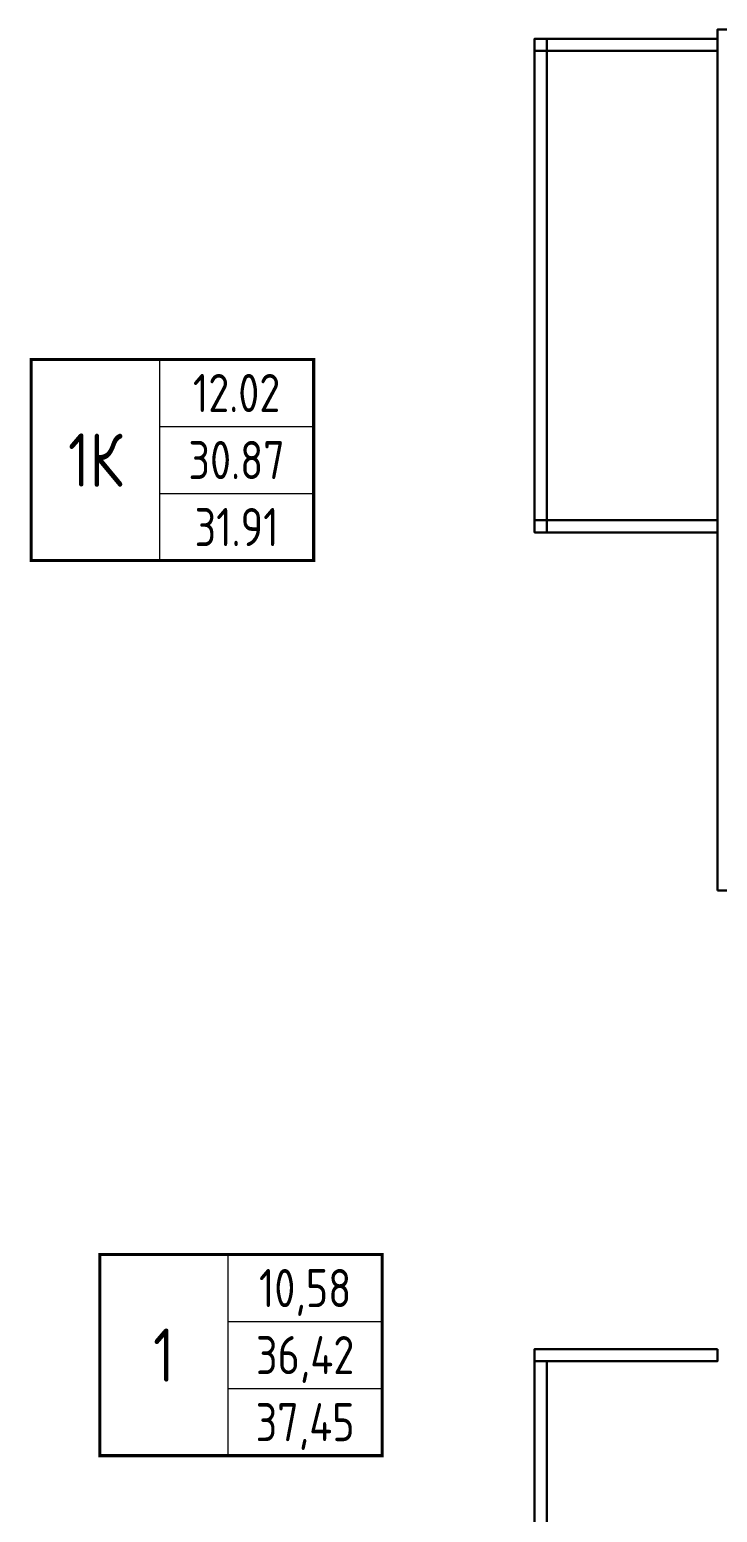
# Model space of a CAD drawing. Header units: millimetres. Extents: x 0 to 145404, y 0 to 194550.
# Drawn here: x 108761 to 113275, y 88614 to 98346 of the extents above; entities that cross this region are included whole.
import ezdxf
from ezdxf.enums import TextEntityAlignment as Align

# ---------------------------------------------------------------- set-up
doc = ezdxf.new("R2010")
doc.units = ezdxf.units.MM
doc.layers.add('АР - Наружная стена', color=144, linetype='Continuous', lineweight=30)
doc.layers.add('АР - Перегородки 80', color=32, linetype='Continuous', lineweight=30)
doc.styles.add('ГОСТ 2.304', font='CS_Gost2304.shx')

# ---------------------------------------------------------------- blocks, each defined once
blk = doc.blocks.new('Квартира 1К 6300 тип 35')
at = {"ltscale": 75, "const_width": 20}
blk.add_lwpolyline([(-11204.4, 3910), (-9350, 3910), (-9350, 2590), (-11204.4, 2590)], close=True, dxfattribs=at)
at = {"ltscale": 75, "const_width": 8.8, "elevation": 227.2}
for points in [[(-10362, 3910), (-10362, 2590)], [(-9350, 3470), (-10362, 3470)], [(-9350, 3030), (-10362, 3030)]]:
    blk.add_lwpolyline(points, dxfattribs=at)
at = {"layer": 'АР - Перегородки 80'}
for points in [[(-7150, 3290), (-8350, 3290), (-8350, 3210), (-7150, 3210)], [(-8350, 3210), (-8350, 140), (-8270, 140), (-8270, 3210)]]:
    blk.add_lwpolyline(points, close=True, dxfattribs=at)
at = {"ltscale": 75, "style": 'ГОСТ 2.304'}
for s, height, p in [('10,58', 250, (-9856, 3690)), ('1', 350, (-10783.2, 3250)), ('36,42', 250, (-9856, 3250)), ('37,45', 250, (-9856, 2810))]:
    blk.add_text(s, height=height, dxfattribs=at).set_placement(p, align=Align.MIDDLE_CENTER)
blk = doc.blocks.new('Квартира 1К 5450 тип 8')
at = {"ltscale": 75, "const_width": 20}
blk.add_lwpolyline([(-11654.4, 3485), (-9800, 3485), (-9800, 2165), (-11654.4, 2165)], close=True, dxfattribs=at)
at = {"ltscale": 75, "const_width": 8.8, "elevation": 227.2}
for points in [[(-10812, 3485), (-10812, 2165)], [(-9800, 3045), (-10812, 3045)], [(-9800, 2605), (-10812, 2605)]]:
    blk.add_lwpolyline(points, dxfattribs=at)
at = {"layer": 'АР - Наружная стена'}
blk.add_lwpolyline([(-7150, 0), (-6750, 0), (-6750, 5650), (-7150, 5650)], close=True, dxfattribs=at)
at = {"layer": 'АР - Перегородки 80'}
for points in [[(-8350, 5590), (-8350, 5510), (-7150, 5510), (-7150, 5590)], [(-8270, 5590), (-8270, 2350), (-8350, 2350), (-8350, 5590)], [(-8350, 2430), (-8350, 2350), (-7150, 2350), (-7150, 2430)]]:
    blk.add_lwpolyline(points, close=True, dxfattribs=at)
at = {"ltscale": 75, "style": 'ГОСТ 2.304'}
for s, height, p in [('12.02', 250, (-10306, 3265)), ('1К', 350, (-11233.2, 2825)), ('30.87', 250, (-10306, 2825)), ('31.91', 250, (-10306, 2385))]:
    blk.add_text(s, height=height, dxfattribs=at).set_placement(p, align=Align.MIDDLE_CENTER)
blk = doc.blocks.new('V_Section_3')
for name, p in [('Квартира 1К 5450 тип 8', (7150, -5650)), ('Квартира 1К 6300 тип 35', (7150, -11950))]:
    blk.add_blockref(name, p)

msp = doc.modelspace()

# ---------------------------------------------------------------- block references
msp.add_blockref('V_Section_3', (113275.5, 98346.1, 0))

doc.saveas('drawing.dxf')
